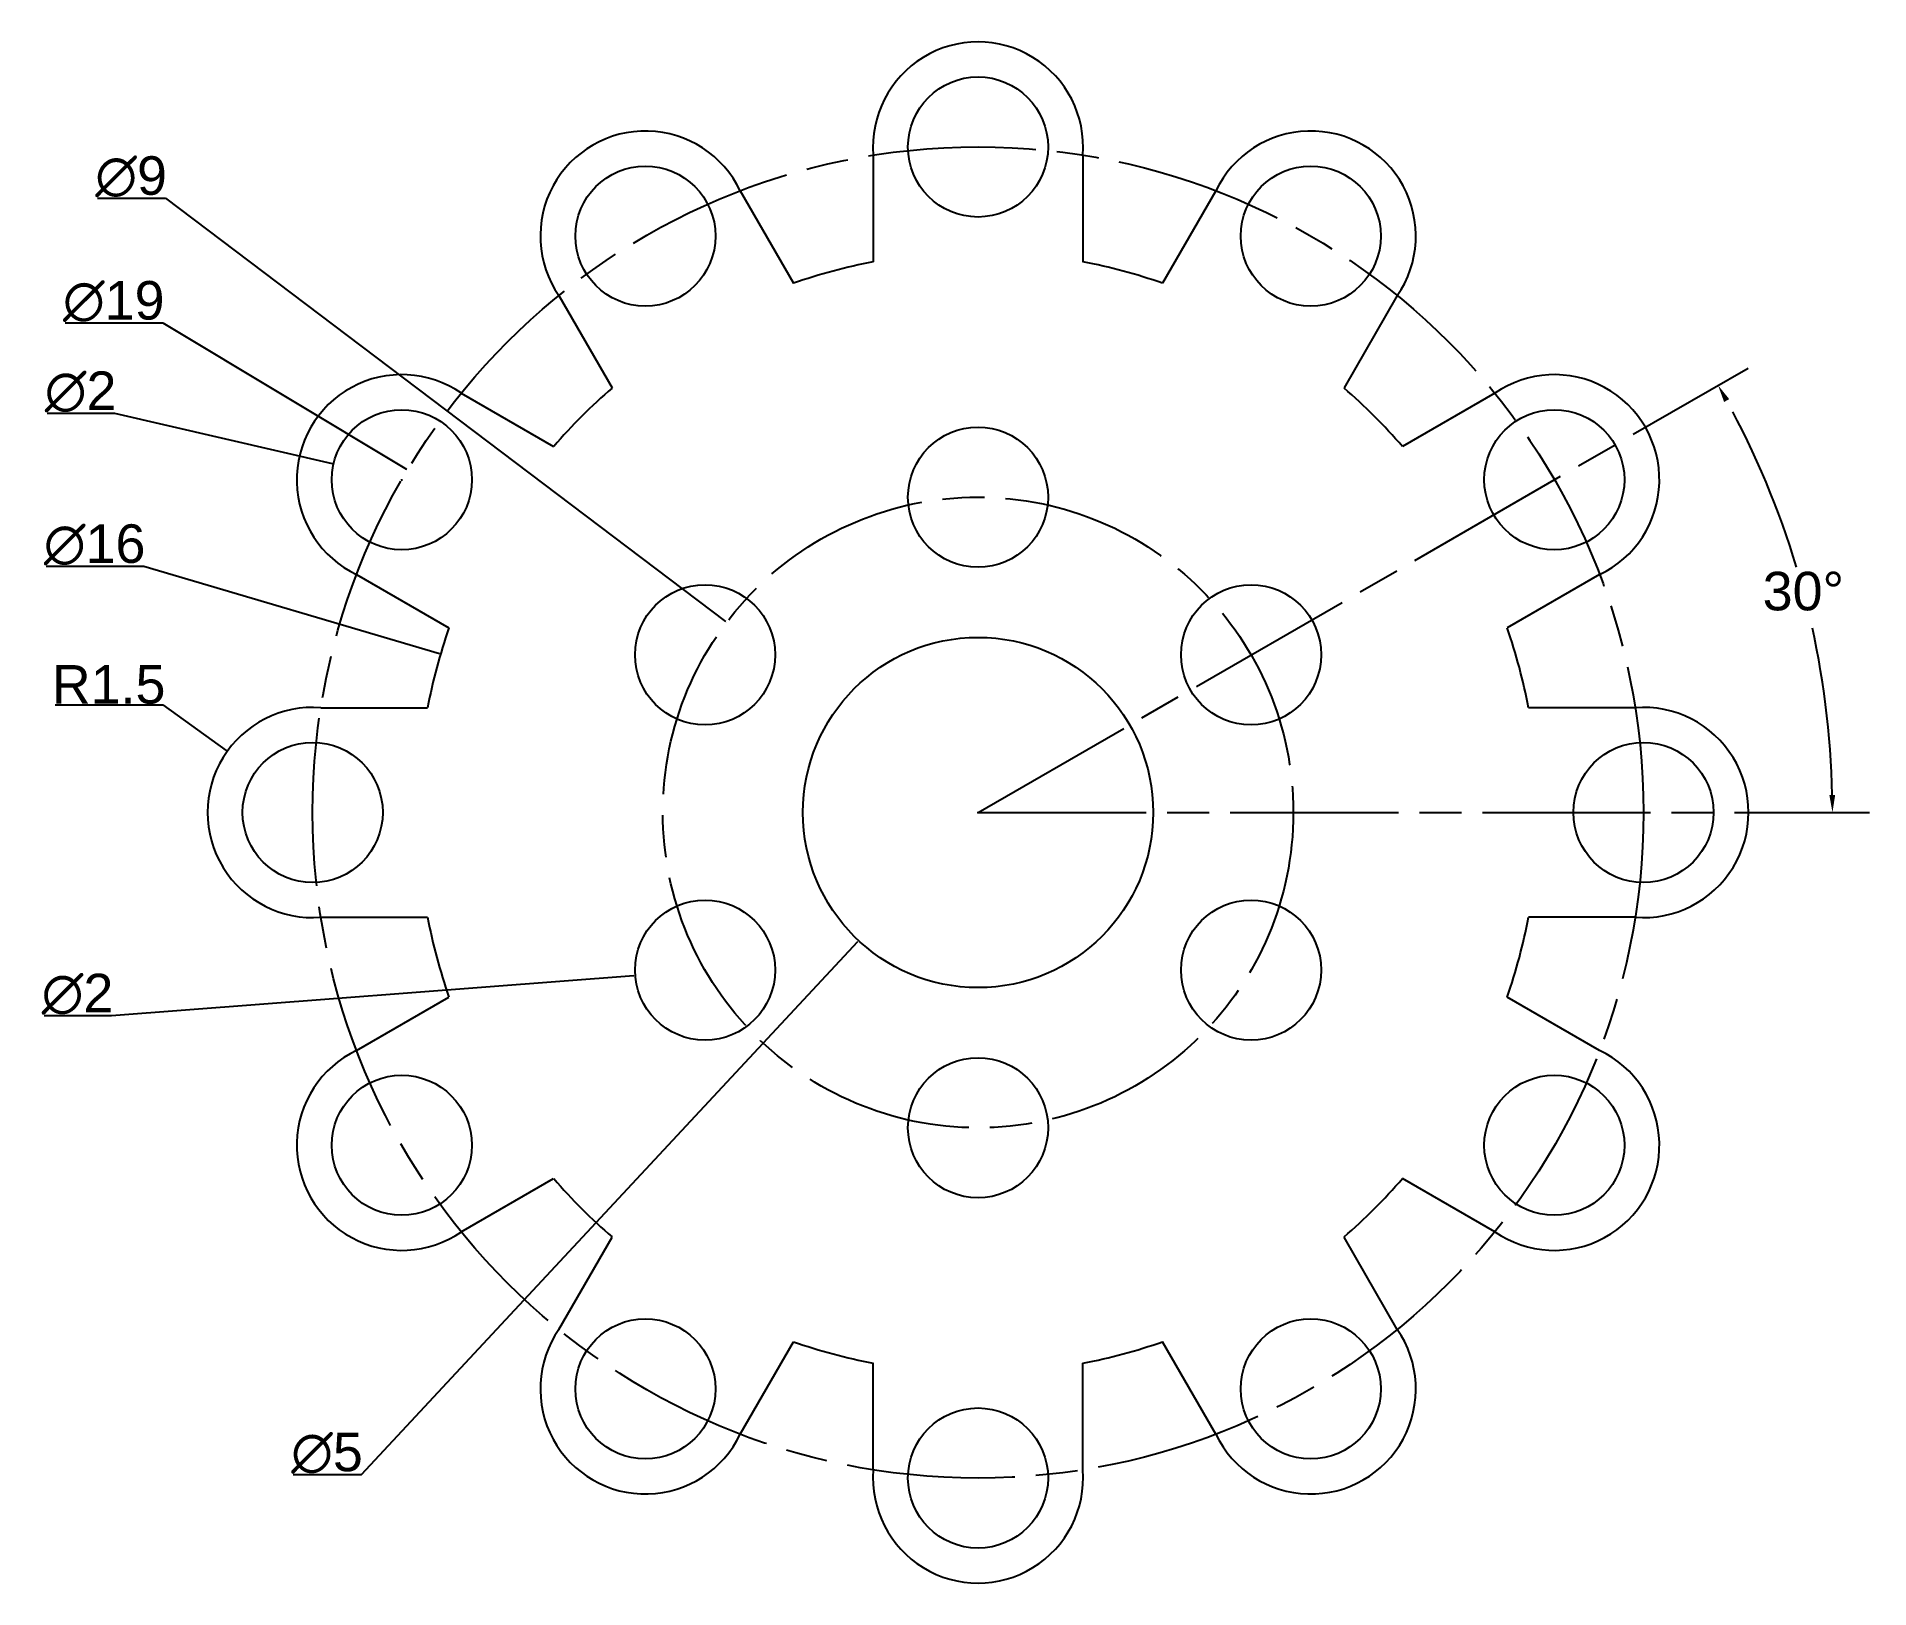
# Model space of a CAD drawing. Header units: millimetres. Extents: x 2036 to 2298, y 1499 to 1720.
import ezdxf

# ---------------------------------------------------------------- set-up
doc = ezdxf.new("R2010")
doc.units = ezdxf.units.MM
doc.linetypes.add('ACAD_ISO08W100', pattern=[36, 24, -3, 6, -3])
doc.styles.get("Standard").update_dxf_attribs({"font": 'arial.ttf'})
doc.dimstyles.new('ISO-25', dxfattribs={"dimtxt": 5.5, "dimasz": 2.5, "dimexe": 1.25, "dimexo": 0.625, "dimtad": 1, "dimtih": 1, "dimtoh": 1, "dimtxsty": 'Standard', "dimcen": 2.5, "dimadec": 0, "dimazin": 0, "dimtfac": 1, "dimtmove": 0, "dimatfit": 3, "dimfxl": 1, "dimarcsym": 0})
doc.dimstyles.get("Standard").update_dxf_attribs({"dimtxt": 5.5, "dimasz": 0.18, "dimexe": 0.18, "dimexo": 0.0625, "dimgap": 0.09, "dimtad": 1, "dimtih": 1, "dimtoh": 1, "dimdec": 1, "dimlfac": 0.1, "dimzin": 12, "dimdsep": 46, "dimtxsty": 'Standard', "dimcen": 0.09, "dimadec": 0, "dimazin": 3, "dimtfac": 1, "dimtdec": 1, "dimtofl": 0, "dimtmove": 0, "dimatfit": 3, "dimfxl": 1, "dimtolj": 1, "dimtzin": 0, "dimarcsym": 0})

# ---------------------------------------------------------------- blocks, each defined once
blk = doc.blocks.new('*U2')
blk.add_circle((0, 0), 10)
blk = doc.blocks.new('*U3')
at = {"color": 0, "linetype": 'ByBlock', "lineweight": -2, "transparency": 16777216}
blk.add_blockref('*U2', (2170.54, 1654.44), dxfattribs=at)
for p, rotation in [((2131.57, 1631.94), 59.99999999999999), ((2209.52, 1631.94), 300.0000000000001), ((2131.57, 1586.94), 120), ((2209.52, 1586.94), 240), ((2170.54, 1564.44), 180)]:
    blk.add_blockref('*U2', p, dxfattribs=dict(at, rotation=rotation))
blk = doc.blocks.new('*U4')
for p, q in [((-14.95, -0.48), (-14.95, -15.7)), ((14.95, -0.48), (14.95, -15.7))]:
    blk.add_line(p, q)
blk.add_circle((0, 0.7), 10)
blk.add_arc((0, 0.7), 15, 355.4719, 184.5281)
blk = doc.blocks.new('*U5')
at = {"color": 0, "linetype": 'ByBlock', "lineweight": -2, "transparency": 16777216}
blk.add_blockref('*U4', (2170.54, 1703.73), dxfattribs=at)
for p, rotation in [((2123.4, 1691.1), 29.99999999999998), ((2217.69, 1691.1), 330.0000000000001), ((2088.88, 1656.58), 59.99999999999999), ((2252.21, 1656.58), 299.9999999999999), ((2076.25, 1609.44), 90), ((2264.84, 1609.44), 269.9999999999999), ((2088.88, 1562.29), 120), ((2252.21, 1562.29), 240), ((2123.4, 1527.77), 150), ((2217.69, 1527.77), 209.9999999999999), ((2170.54, 1515.14), 180)]:
    blk.add_blockref('*U4', p, dxfattribs=dict(at, rotation=rotation))
blk = doc.blocks.new('*D6')
at = {"color": 0, "linetype": 'ACAD_ISO08W100', "lineweight": -2, "transparency": 16777216}
for start, end in [(16.6735, 28.8181), (1.1744, 13.332)]:
    blk.add_arc((2170.54, 1609.44), 121.98, start, end, dxfattribs=at)
at = {"color": 0, "linetype": 'ACAD_ISO08W100', "transparency": 16777216}
for points in [[(2277.05, 1668.03), (2277.78, 1668.44), (2276.19, 1670.41)], [(2292.91, 1611.94), (2292.08, 1611.93), (2292.52, 1609.44)]]:
    blk.add_solid(points, dxfattribs=at)
at = {"layer": 'Defpoints', "color": 0, "linetype": 'ACAD_ISO08W100', "transparency": 16777216}
for p in [(2280.46, 1672.88), (2290.67, 1630.61), (2170.54, 1609.44), (2170.54, 1609.44), (2297.79, 1609.44)]:
    blk.add_point(p, dxfattribs=at)
at = {"color": 0, "linetype": 'ACAD_ISO08W100', "transparency": 16777216, "insert": (2288.37, 1641), "char_height": 5.5, "attachment_point": 5}
blk.add_mtext('30°', dxfattribs=at)
blk = doc.blocks.new('*D8')
at = {"color": 0, "lineweight": -2, "transparency": 16777216}
for p, q in [((2044.83, 1697.12), (2054.52, 1697.12)), ((2054.52, 1697.12), (2134.5, 1636.68)), ((2170.45, 1609.44), (2170.63, 1609.44)), ((2170.54, 1609.35), (2170.54, 1609.53))]:
    blk.add_line(p, q, dxfattribs=at)
at = {"color": 0, "transparency": 16777216}
blk.add_solid([(2134.52, 1636.7), (2134.48, 1636.65), (2134.64, 1636.57)], dxfattribs=at)
at = {"layer": 'Defpoints', "color": 0, "transparency": 16777216}
for p in [(2134.64, 1636.57), (2206.45, 1582.3)]:
    blk.add_point(p, dxfattribs=at)
at = {"color": 0, "transparency": 16777216, "insert": (2049.63, 1700.17), "char_height": 5.5, "attachment_point": 5}
blk.add_mtext('\\A1;∅9', dxfattribs=at)
blk = doc.blocks.new('*D9')
at = {"color": 0, "lineweight": -2, "transparency": 16777216}
for p, q in [((2040.21, 1679.31), (2054.17, 1679.31)), ((2054.17, 1679.31), (2088.95, 1658.43)), ((2170.45, 1609.44), (2170.63, 1609.44)), ((2170.54, 1609.35), (2170.54, 1609.53))]:
    blk.add_line(p, q, dxfattribs=at)
at = {"color": 0, "transparency": 16777216}
blk.add_solid([(2088.96, 1658.46), (2088.93, 1658.41), (2089.1, 1658.34)], dxfattribs=at)
at = {"layer": 'Defpoints', "color": 0, "transparency": 16777216}
for p in [(2089.1, 1658.34), (2251.99, 1560.53)]:
    blk.add_point(p, dxfattribs=at)
at = {"color": 0, "transparency": 16777216, "insert": (2047.15, 1682.36), "char_height": 5.5, "attachment_point": 5}
blk.add_mtext('\\A1;∅19', dxfattribs=at)
blk = doc.blocks.new('*D10')
at = {"color": 0, "lineweight": -2, "transparency": 16777216}
for p, q in [((2037.66, 1666.41), (2047.28, 1666.41)), ((2047.28, 1666.41), (2078.35, 1659.23)), ((2088.18, 1656.94), (2088.36, 1656.94)), ((2088.27, 1656.85), (2088.27, 1657.03))]:
    blk.add_line(p, q, dxfattribs=at)
at = {"color": 0, "transparency": 16777216}
blk.add_solid([(2078.36, 1659.26), (2078.35, 1659.2), (2078.53, 1659.19)], dxfattribs=at)
at = {"layer": 'Defpoints', "color": 0, "transparency": 16777216}
for p in [(2078.53, 1659.19), (2098.02, 1654.68)]:
    blk.add_point(p, dxfattribs=at)
at = {"color": 0, "transparency": 16777216, "insert": (2042.42, 1669.46), "char_height": 5.5, "attachment_point": 5}
blk.add_mtext('\\A1;∅2', dxfattribs=at)
blk = doc.blocks.new('*D11')
at = {"color": 0, "lineweight": -2, "transparency": 16777216}
for p, q in [((2038.77, 1624.79), (2054.17, 1624.79)), ((2054.17, 1624.79), (2063.22, 1618.29)), ((2075.45, 1609.44), (2075.63, 1609.44)), ((2075.54, 1609.35), (2075.54, 1609.53))]:
    blk.add_line(p, q, dxfattribs=at)
at = {"color": 0, "transparency": 16777216}
blk.add_solid([(2063.23, 1618.32), (2063.2, 1618.27), (2063.36, 1618.19)], dxfattribs=at)
at = {"layer": 'Defpoints', "color": 0, "transparency": 16777216}
for p in [(2063.36, 1618.19), (2075.54, 1609.44)]:
    blk.add_point(p, dxfattribs=at)
at = {"color": 0, "transparency": 16777216, "insert": (2046.42, 1627.69), "char_height": 5.5, "attachment_point": 5}
blk.add_mtext('\\A1;R1.5', dxfattribs=at)
blk = doc.blocks.new('*D12')
at = {"color": 0, "lineweight": -2, "transparency": 16777216}
for p, q in [((2037.49, 1644.58), (2051.44, 1644.58)), ((2051.44, 1644.58), (2093.64, 1632.13)), ((2170.45, 1609.44), (2170.63, 1609.44)), ((2170.54, 1609.35), (2170.54, 1609.53))]:
    blk.add_line(p, q, dxfattribs=at)
at = {"color": 0, "transparency": 16777216}
blk.add_solid([(2093.65, 1632.15), (2093.63, 1632.1), (2093.81, 1632.07)], dxfattribs=at)
at = {"layer": 'Defpoints', "color": 0, "transparency": 16777216}
for p in [(2093.81, 1632.07), (2247.27, 1586.8)]:
    blk.add_point(p, dxfattribs=at)
at = {"color": 0, "transparency": 16777216, "insert": (2044.42, 1647.63), "char_height": 5.5, "attachment_point": 5}
blk.add_mtext('\\A1;∅16', dxfattribs=at)
blk = doc.blocks.new('*D13')
at = {"color": 0, "lineweight": -2, "transparency": 16777216}
for p, q in [((2170.45, 1609.44), (2170.63, 1609.44)), ((2170.54, 1609.35), (2170.54, 1609.53)), ((2082.51, 1514.93), (2153.38, 1591.01)), ((2072.78, 1514.93), (2082.51, 1514.93))]:
    blk.add_line(p, q, dxfattribs=at)
at = {"color": 0, "transparency": 16777216}
blk.add_solid([(2153.36, 1591.03), (2153.4, 1590.99), (2153.5, 1591.14)], dxfattribs=at)
at = {"layer": 'Defpoints', "color": 0, "transparency": 16777216}
for p in [(2187.59, 1627.73), (2153.5, 1591.14)]:
    blk.add_point(p, dxfattribs=at)
at = {"color": 0, "transparency": 16777216, "insert": (2077.6, 1517.98), "char_height": 5.5, "attachment_point": 5}
blk.add_mtext('\\A1;∅5', dxfattribs=at)
blk = doc.blocks.new('*D14')
at = {"color": 0, "lineweight": -2, "transparency": 16777216}
for p, q in [((2046.83, 1580.44), (2121.42, 1586.16)), ((2131.48, 1586.94), (2131.66, 1586.94)), ((2131.57, 1586.85), (2131.57, 1587.03)), ((2037.21, 1580.44), (2046.83, 1580.44))]:
    blk.add_line(p, q, dxfattribs=at)
at = {"color": 0, "transparency": 16777216}
blk.add_solid([(2121.42, 1586.19), (2121.43, 1586.13), (2121.6, 1586.17)], dxfattribs=at)
at = {"layer": 'Defpoints', "color": 0, "transparency": 16777216}
for p in [(2121.6, 1586.17), (2141.54, 1587.7)]:
    blk.add_point(p, dxfattribs=at)
at = {"color": 0, "transparency": 16777216, "insert": (2041.98, 1583.49), "char_height": 5.5, "attachment_point": 5}
blk.add_mtext('\\A1;∅2', dxfattribs=at)

msp = doc.modelspace()

# ---------------------------------------------------------------- linework, layer by layer
at = {"color": 11, "linetype": 'ACAD_ISO08W100', "true_color": 0xf27172}
for q in [(2280.463, 1672.877), (2297.787, 1609.435)]:
    msp.add_line((2170.545, 1609.435), q, dxfattribs=at)
for radius in [95, 45]:
    msp.add_circle((2170.545, 1609.435), radius, dxfattribs=at)
msp.add_circle((2170.545, 1609.435), 25)
for start, end in [(100.77279, 109.22721), (70.77279, 79.22721), (130.77279, 139.22721), (40.77279, 49.22721), (160.77279, 169.22721), (10.77279, 19.22721), (190.77279, 199.22721), (340.77279, 349.22721), (220.77279, 229.22721), (310.77279, 319.22721), (250.77279, 259.22721), (280.77279, 289.22721)]:
    msp.add_arc((2170.545, 1609.435), 80, start, end)

# ---------------------------------------------------------------- block references
for name in ['*U5', '*U3']:
    msp.add_blockref(name, (0, 0))

# ---------------------------------------------------------------- dimensions: what is measured, and where the dimension line sits
at = {"color": 11, "true_color": 0xf27172}
for p1, p2, picture, middle in [((2206.446, 1582.303), (2134.644, 1636.567), '*D8', (2049.635, 1697.116)), ((2251.99, 1560.53), (2089.1, 1658.34), '*D9', (2047.147, 1679.313)), ((2098.015, 1654.683), (2078.529, 1659.187), '*D10', (2047.281, 1666.411)), ((2247.275, 1586.796), (2093.815, 1632.074), '*D12', (2044.424, 1644.576)), ((2187.586, 1627.727), (2153.504, 1591.143), '*D13', (2077.6, 1514.932)), ((2141.544, 1587.7), (2121.603, 1586.17), '*D14', (2046.835, 1580.436))]:
    dim = msp.add_diameter_dim_2p(p1=p1, p2=p2, dimstyle='Standard', dxfattribs=at)
    dim.commit()
    dim.dimension.update_dxf_attribs({"geometry": picture, "text_midpoint": middle, "dimtype": 163})
at = {"color": 11, "linetype": 'ACAD_ISO08W100', "true_color": 0xf27172}
dim = msp.add_angular_dim_2l(base=(2290.668, 1630.611), line1=((2170.545, 1609.435), (2297.787, 1609.435)), line2=((2170.545, 1609.435), (2280.463, 1672.877)), dimstyle='ISO-25', dxfattribs=at)
dim.commit()
dim.dimension.update_dxf_attribs({"geometry": '*D6', "text_midpoint": (2288.366, 1640.997)})
at = {"color": 11, "true_color": 0xf27172}
dim = msp.add_radius_dim(center=(2075.545, 1609.435), mpoint=(2063.363, 1618.187), dimstyle='Standard', dxfattribs=at)
dim.commit()
dim.dimension.update_dxf_attribs({"geometry": '*D11', "text_midpoint": (2046.425, 1624.789), "dimtype": 164})

doc.saveas('drawing.dxf')
